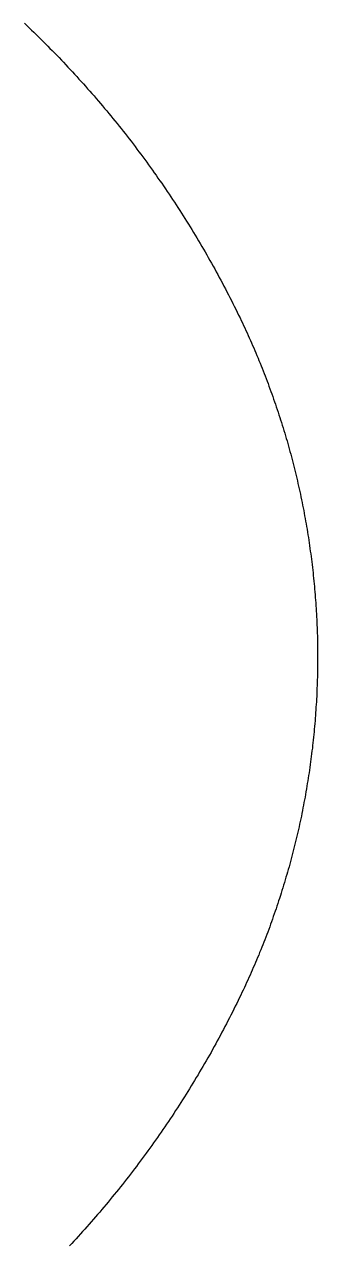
# Model space of a CAD drawing. Header units: millimetres. Extents: x 340 to 1003762, y 22 to 362022.
# Drawn here: x 421.3612 to 421.3917, y 89.9442 to 90.071 of the extents above; entities that cross this region are included whole.
import ezdxf
from ezdxf.xclip import XClip

# ---------------------------------------------------------------- set-up
doc = ezdxf.new("R2010")
doc.units = ezdxf.units.MM
doc.header["$XCLIPFRAME"] = 0
for name, color, linetype in [('LSBB_P_002 - PLANTA 1° NIVEL SALA DE VENTAS$0$A-Equipamiento acero inox', 8, 'Continuous'), ('LSBB_P_002 - PLANTA 1° NIVEL SALA DE VENTAS$0$A-TRAS-EQPM', 8, 'Continuous'), ('XREF', 7, 'Continuous')]:
    doc.layers.add(name, color=color, linetype=linetype)

# ---------------------------------------------------------------- blocks, each defined once
blk = doc.blocks.new('LSBB_P_002 - PLANTA 1° NIVEL SALA DE VENTAS$0$laminadora')
at = {"layer": 'LSBB_P_002 - PLANTA 1° NIVEL SALA DE VENTAS$0$A-TRAS-EQPM'}
for p, q in [((-175652.959, 30475.417), (-175652.983, 30475.393)), ((-175652.934, 30475.44), (-175652.959, 30475.417)), ((-175652.91, 30475.464), (-175652.934, 30475.44)), ((-175652.886, 30475.487), (-175652.91, 30475.464)), ((-175652.861, 30475.51), (-175652.886, 30475.487)), ((-175653.103, 30475.274), (-175653.126, 30475.25)), ((-175653.079, 30475.298), (-175653.103, 30475.274)), ((-175653.055, 30475.322), (-175653.079, 30475.298)), ((-175653.031, 30475.346), (-175653.055, 30475.322)), ((-175653.007, 30475.37), (-175653.031, 30475.346)), ((-175652.983, 30475.393), (-175653.007, 30475.37)), ((-175653.22, 30475.154), (-175653.244, 30475.129)), ((-175653.197, 30475.178), (-175653.22, 30475.154)), ((-175653.173, 30475.202), (-175653.197, 30475.178)), ((-175653.15, 30475.226), (-175653.173, 30475.202)), ((-175653.126, 30475.25), (-175653.15, 30475.226)), ((-175653.336, 30475.031), (-175653.359, 30475.006)), ((-175653.313, 30475.056), (-175653.336, 30475.031)), ((-175653.29, 30475.08), (-175653.313, 30475.056)), ((-175653.267, 30475.105), (-175653.29, 30475.08)), ((-175653.244, 30475.129), (-175653.267, 30475.105)), ((-175653.45, 30474.906), (-175653.473, 30474.881)), ((-175653.427, 30474.931), (-175653.45, 30474.906)), ((-175653.405, 30474.956), (-175653.427, 30474.931)), ((-175653.382, 30474.981), (-175653.405, 30474.956)), ((-175653.359, 30475.006), (-175653.382, 30474.981)), ((-175653.562, 30474.78), (-175653.584, 30474.755)), ((-175653.54, 30474.805), (-175653.562, 30474.78)), ((-175653.517, 30474.831), (-175653.54, 30474.805)), ((-175653.495, 30474.856), (-175653.517, 30474.831)), ((-175653.473, 30474.881), (-175653.495, 30474.856)), ((-175653.672, 30474.652), (-175653.693, 30474.626)), ((-175653.65, 30474.678), (-175653.672, 30474.652)), ((-175653.628, 30474.703), (-175653.65, 30474.678)), ((-175653.606, 30474.729), (-175653.628, 30474.703)), ((-175653.584, 30474.755), (-175653.606, 30474.729)), ((-175653.779, 30474.522), (-175653.801, 30474.496)), ((-175653.758, 30474.548), (-175653.779, 30474.522)), ((-175653.736, 30474.574), (-175653.758, 30474.548)), ((-175653.715, 30474.6), (-175653.736, 30474.574)), ((-175653.693, 30474.626), (-175653.715, 30474.6)), ((-175653.885, 30474.39), (-175653.906, 30474.364)), ((-175653.864, 30474.417), (-175653.885, 30474.39)), ((-175653.843, 30474.443), (-175653.864, 30474.417)), ((-175653.822, 30474.47), (-175653.843, 30474.443)), ((-175653.801, 30474.496), (-175653.822, 30474.47)), ((-175653.968, 30474.284), (-175653.988, 30474.257)), ((-175653.947, 30474.311), (-175653.968, 30474.284)), ((-175653.927, 30474.337), (-175653.947, 30474.311)), ((-175653.906, 30474.364), (-175653.927, 30474.337)), ((-175654.07, 30474.149), (-175654.09, 30474.122)), ((-175654.049, 30474.176), (-175654.07, 30474.149)), ((-175654.029, 30474.203), (-175654.049, 30474.176)), ((-175654.009, 30474.23), (-175654.029, 30474.203)), ((-175653.988, 30474.257), (-175654.009, 30474.23)), ((-175654.169, 30474.013), (-175654.189, 30473.986)), ((-175654.149, 30474.041), (-175654.169, 30474.013)), ((-175654.13, 30474.068), (-175654.149, 30474.041)), ((-175654.11, 30474.095), (-175654.13, 30474.068)), ((-175654.09, 30474.122), (-175654.11, 30474.095)), ((-175654.247, 30473.903), (-175654.266, 30473.875)), ((-175654.228, 30473.931), (-175654.247, 30473.903)), ((-175654.208, 30473.958), (-175654.228, 30473.931)), ((-175654.189, 30473.986), (-175654.208, 30473.958)), ((-175654.343, 30473.764), (-175654.362, 30473.736)), ((-175654.324, 30473.792), (-175654.343, 30473.764)), ((-175654.305, 30473.82), (-175654.324, 30473.792)), ((-175654.286, 30473.848), (-175654.305, 30473.82)), ((-175654.266, 30473.875), (-175654.286, 30473.848)), ((-175654.418, 30473.652), (-175654.436, 30473.623)), ((-175654.399, 30473.68), (-175654.418, 30473.652)), ((-175654.38, 30473.708), (-175654.399, 30473.68)), ((-175654.362, 30473.736), (-175654.38, 30473.708)), ((-175654.509, 30473.51), (-175654.527, 30473.481)), ((-175654.491, 30473.538), (-175654.509, 30473.51)), ((-175654.473, 30473.567), (-175654.491, 30473.538)), ((-175654.454, 30473.595), (-175654.473, 30473.567)), ((-175654.436, 30473.623), (-175654.454, 30473.595)), ((-175654.581, 30473.395), (-175654.598, 30473.367)), ((-175654.563, 30473.424), (-175654.581, 30473.395)), ((-175654.545, 30473.453), (-175654.563, 30473.424)), ((-175654.527, 30473.481), (-175654.545, 30473.453)), ((-175654.668, 30473.251), (-175654.685, 30473.222)), ((-175654.651, 30473.28), (-175654.668, 30473.251)), ((-175654.633, 30473.309), (-175654.651, 30473.28)), ((-175654.616, 30473.338), (-175654.633, 30473.309)), ((-175654.598, 30473.367), (-175654.616, 30473.338)), ((-175654.736, 30473.135), (-175654.753, 30473.105)), ((-175654.719, 30473.164), (-175654.736, 30473.135)), ((-175654.702, 30473.193), (-175654.719, 30473.164)), ((-175654.685, 30473.222), (-175654.702, 30473.193)), ((-175654.803, 30473.017), (-175654.819, 30472.988)), ((-175654.786, 30473.047), (-175654.803, 30473.017)), ((-175654.77, 30473.076), (-175654.786, 30473.047)), ((-175654.753, 30473.105), (-175654.77, 30473.076)), ((-175654.884, 30472.869), (-175654.9, 30472.84)), ((-175654.868, 30472.899), (-175654.884, 30472.869)), ((-175654.852, 30472.929), (-175654.868, 30472.899)), ((-175654.836, 30472.958), (-175654.852, 30472.929)), ((-175654.819, 30472.988), (-175654.836, 30472.958)), ((-175654.947, 30472.75), (-175654.963, 30472.72)), ((-175654.932, 30472.78), (-175654.947, 30472.75)), ((-175654.916, 30472.81), (-175654.932, 30472.78)), ((-175654.9, 30472.84), (-175654.916, 30472.81)), ((-175655.009, 30472.63), (-175655.024, 30472.6)), ((-175654.994, 30472.66), (-175655.009, 30472.63)), ((-175654.979, 30472.69), (-175654.994, 30472.66)), ((-175654.963, 30472.72), (-175654.979, 30472.69)), ((-175655.069, 30472.509), (-175655.084, 30472.479)), ((-175655.054, 30472.54), (-175655.069, 30472.509)), ((-175655.039, 30472.57), (-175655.054, 30472.54)), ((-175655.024, 30472.6), (-175655.039, 30472.57)), ((-175655.136, 30472.371), (-175655.148, 30472.345)), ((-175655.124, 30472.397), (-175655.136, 30472.371)), ((-175655.111, 30472.423), (-175655.124, 30472.397)), ((-175655.099, 30472.449), (-175655.111, 30472.423)), ((-175655.084, 30472.479), (-175655.099, 30472.449)), ((-175655.195, 30472.242), (-175655.207, 30472.216)), ((-175655.183, 30472.268), (-175655.195, 30472.242)), ((-175655.172, 30472.294), (-175655.183, 30472.268)), ((-175655.16, 30472.32), (-175655.172, 30472.294)), ((-175655.148, 30472.345), (-175655.16, 30472.32)), ((-175655.252, 30472.111), (-175655.263, 30472.085)), ((-175655.241, 30472.137), (-175655.252, 30472.111)), ((-175655.23, 30472.163), (-175655.241, 30472.137)), ((-175655.218, 30472.189), (-175655.23, 30472.163)), ((-175655.207, 30472.216), (-175655.218, 30472.189)), ((-175655.307, 30471.979), (-175655.318, 30471.953)), ((-175655.296, 30472.006), (-175655.307, 30471.979)), ((-175655.286, 30472.032), (-175655.296, 30472.006)), ((-175655.275, 30472.058), (-175655.286, 30472.032)), ((-175655.263, 30472.085), (-175655.275, 30472.058)), ((-175655.349, 30471.873), (-175655.36, 30471.847)), ((-175655.339, 30471.9), (-175655.349, 30471.873)), ((-175655.329, 30471.926), (-175655.339, 30471.9)), ((-175655.318, 30471.953), (-175655.329, 30471.926)), ((-175655.4, 30471.74), (-175655.41, 30471.713)), ((-175655.39, 30471.767), (-175655.4, 30471.74)), ((-175655.38, 30471.793), (-175655.39, 30471.767)), ((-175655.37, 30471.82), (-175655.38, 30471.793)), ((-175655.36, 30471.847), (-175655.37, 30471.82)), ((-175655.448, 30471.606), (-175655.458, 30471.579)), ((-175655.439, 30471.633), (-175655.448, 30471.606)), ((-175655.429, 30471.659), (-175655.439, 30471.633)), ((-175655.42, 30471.686), (-175655.429, 30471.659)), ((-175655.41, 30471.713), (-175655.42, 30471.686)), ((-175655.494, 30471.471), (-175655.503, 30471.443)), ((-175655.485, 30471.498), (-175655.494, 30471.471)), ((-175655.476, 30471.525), (-175655.485, 30471.498)), ((-175655.467, 30471.552), (-175655.476, 30471.525)), ((-175655.458, 30471.579), (-175655.467, 30471.552)), ((-175655.529, 30471.362), (-175655.538, 30471.335)), ((-175655.521, 30471.389), (-175655.529, 30471.362)), ((-175655.512, 30471.416), (-175655.521, 30471.389)), ((-175655.503, 30471.443), (-175655.512, 30471.416)), ((-175655.571, 30471.225), (-175655.579, 30471.198)), ((-175655.563, 30471.253), (-175655.571, 30471.225)), ((-175655.555, 30471.28), (-175655.563, 30471.253)), ((-175655.546, 30471.307), (-175655.555, 30471.28)), ((-175655.538, 30471.335), (-175655.546, 30471.307)), ((-175655.61, 30471.088), (-175655.618, 30471.061)), ((-175655.603, 30471.116), (-175655.61, 30471.088)), ((-175655.595, 30471.143), (-175655.603, 30471.116)), ((-175655.587, 30471.171), (-175655.595, 30471.143)), ((-175655.579, 30471.198), (-175655.587, 30471.171)), ((-175655.64, 30470.978), (-175655.647, 30470.95)), ((-175655.633, 30471.006), (-175655.64, 30470.978)), ((-175655.625, 30471.033), (-175655.633, 30471.006)), ((-175655.618, 30471.061), (-175655.625, 30471.033)), ((-175655.675, 30470.84), (-175655.682, 30470.812)), ((-175655.668, 30470.867), (-175655.675, 30470.84)), ((-175655.661, 30470.895), (-175655.668, 30470.867)), ((-175655.654, 30470.923), (-175655.661, 30470.895)), ((-175655.647, 30470.95), (-175655.654, 30470.923)), ((-175655.701, 30470.729), (-175655.707, 30470.701)), ((-175655.695, 30470.756), (-175655.701, 30470.729)), ((-175655.688, 30470.784), (-175655.695, 30470.756)), ((-175655.682, 30470.812), (-175655.688, 30470.784)), ((-175655.732, 30470.589), (-175655.738, 30470.561)), ((-175655.726, 30470.617), (-175655.732, 30470.589)), ((-175655.72, 30470.645), (-175655.726, 30470.617)), ((-175655.714, 30470.673), (-175655.72, 30470.645)), ((-175655.707, 30470.701), (-175655.714, 30470.673)), ((-175655.754, 30470.477), (-175655.76, 30470.449)), ((-175655.749, 30470.505), (-175655.754, 30470.477)), ((-175655.743, 30470.533), (-175655.749, 30470.505)), ((-175655.738, 30470.561), (-175655.743, 30470.533)), ((-175655.78, 30470.337), (-175655.785, 30470.309)), ((-175655.775, 30470.365), (-175655.78, 30470.337)), ((-175655.77, 30470.393), (-175655.775, 30470.365)), ((-175655.765, 30470.421), (-175655.77, 30470.393)), ((-175655.76, 30470.449), (-175655.765, 30470.421)), ((-175655.8, 30470.225), (-175655.804, 30470.196)), ((-175655.795, 30470.253), (-175655.8, 30470.225)), ((-175655.79, 30470.281), (-175655.795, 30470.253)), ((-175655.785, 30470.309), (-175655.79, 30470.281)), ((-175655.821, 30470.084), (-175655.825, 30470.055)), ((-175655.817, 30470.112), (-175655.821, 30470.084)), ((-175655.813, 30470.14), (-175655.817, 30470.112)), ((-175655.809, 30470.168), (-175655.813, 30470.14)), ((-175655.804, 30470.196), (-175655.809, 30470.168)), ((-175655.837, 30469.971), (-175655.84, 30469.942)), ((-175655.833, 30469.999), (-175655.837, 30469.971)), ((-175655.829, 30470.027), (-175655.833, 30469.999)), ((-175655.825, 30470.055), (-175655.829, 30470.027)), ((-175655.854, 30469.829), (-175655.857, 30469.801)), ((-175655.851, 30469.857), (-175655.854, 30469.829)), ((-175655.847, 30469.886), (-175655.851, 30469.857)), ((-175655.844, 30469.914), (-175655.847, 30469.886)), ((-175655.84, 30469.942), (-175655.844, 30469.914)), ((-175655.866, 30469.715), (-175655.869, 30469.687)), ((-175655.863, 30469.744), (-175655.866, 30469.715)), ((-175655.86, 30469.772), (-175655.863, 30469.744)), ((-175655.857, 30469.801), (-175655.86, 30469.772)), ((-175655.879, 30469.573), (-175655.881, 30469.545)), ((-175655.876, 30469.602), (-175655.879, 30469.573)), ((-175655.874, 30469.63), (-175655.876, 30469.602)), ((-175655.871, 30469.659), (-175655.874, 30469.63)), ((-175655.869, 30469.687), (-175655.871, 30469.659)), ((-175655.887, 30469.459), (-175655.889, 30469.431)), ((-175655.885, 30469.488), (-175655.887, 30469.459)), ((-175655.883, 30469.516), (-175655.885, 30469.488)), ((-175655.881, 30469.545), (-175655.883, 30469.516)), ((-175655.895, 30469.317), (-175655.896, 30469.288)), ((-175655.894, 30469.345), (-175655.895, 30469.317)), ((-175655.892, 30469.374), (-175655.894, 30469.345)), ((-175655.89, 30469.402), (-175655.892, 30469.374)), ((-175655.889, 30469.431), (-175655.89, 30469.402)), ((-175655.9, 30469.203), (-175655.901, 30469.174)), ((-175655.899, 30469.231), (-175655.9, 30469.203)), ((-175655.898, 30469.26), (-175655.899, 30469.231)), ((-175655.896, 30469.288), (-175655.898, 30469.26)), ((-175655.903, 30469.06), (-175655.904, 30469.032)), ((-175655.902, 30469.117), (-175655.903, 30469.089)), ((-175655.903, 30469.089), (-175655.903, 30469.06)), ((-175655.901, 30469.174), (-175655.902, 30469.146)), ((-175655.902, 30469.146), (-175655.902, 30469.117)), ((-175655.904, 30468.975), (-175655.905, 30468.946)), ((-175655.905, 30468.946), (-175655.905, 30468.918)), ((-175655.904, 30469.032), (-175655.904, 30469.003)), ((-175655.904, 30469.003), (-175655.904, 30468.975)), ((-175655.905, 30468.918), (-175655.905, 30468.889)), ((-175655.905, 30468.889), (-175655.904, 30468.861)), ((-175655.904, 30468.861), (-175655.904, 30468.832)), ((-175655.904, 30468.832), (-175655.904, 30468.804)), ((-175655.904, 30468.804), (-175655.903, 30468.775)), ((-175655.903, 30468.775), (-175655.903, 30468.746)), ((-175655.903, 30468.746), (-175655.902, 30468.718)), ((-175655.902, 30468.718), (-175655.901, 30468.689)), ((-175655.901, 30468.689), (-175655.9, 30468.661)), ((-175655.9, 30468.661), (-175655.899, 30468.632)), ((-175655.899, 30468.632), (-175655.898, 30468.604)), ((-175655.898, 30468.604), (-175655.897, 30468.575)), ((-175655.897, 30468.575), (-175655.896, 30468.547)), ((-175655.896, 30468.547), (-175655.895, 30468.518)), ((-175655.895, 30468.518), (-175655.893, 30468.49)), ((-175655.893, 30468.49), (-175655.892, 30468.461)), ((-175655.892, 30468.461), (-175655.89, 30468.433)), ((-175655.89, 30468.433), (-175655.888, 30468.404)), ((-175655.888, 30468.404), (-175655.886, 30468.376)), ((-175655.886, 30468.376), (-175655.884, 30468.347)), ((-175655.884, 30468.347), (-175655.882, 30468.319)), ((-175655.882, 30468.319), (-175655.88, 30468.291)), ((-175655.88, 30468.291), (-175655.878, 30468.262)), ((-175655.878, 30468.262), (-175655.875, 30468.234)), ((-175655.875, 30468.234), (-175655.873, 30468.205)), ((-175655.873, 30468.205), (-175655.87, 30468.177)), ((-175655.87, 30468.177), (-175655.868, 30468.148)), ((-175655.868, 30468.148), (-175655.865, 30468.12)), ((-175655.865, 30468.12), (-175655.862, 30468.092)), ((-175655.862, 30468.092), (-175655.859, 30468.063)), ((-175655.859, 30468.063), (-175655.856, 30468.035)), ((-175655.856, 30468.035), (-175655.853, 30468.006)), ((-175655.853, 30468.006), (-175655.85, 30467.978)), ((-175655.85, 30467.978), (-175655.846, 30467.95)), ((-175655.846, 30467.95), (-175655.843, 30467.921)), ((-175655.843, 30467.921), (-175655.839, 30467.893)), ((-175655.839, 30467.893), (-175655.835, 30467.865)), ((-175655.835, 30467.865), (-175655.832, 30467.837)), ((-175655.832, 30467.837), (-175655.828, 30467.808)), ((-175655.828, 30467.808), (-175655.824, 30467.78)), ((-175655.824, 30467.78), (-175655.82, 30467.752)), ((-175655.82, 30467.752), (-175655.816, 30467.724)), ((-175655.816, 30467.724), (-175655.811, 30467.695)), ((-175655.811, 30467.695), (-175655.807, 30467.667)), ((-175655.807, 30467.667), (-175655.803, 30467.639)), ((-175655.803, 30467.639), (-175655.798, 30467.611)), ((-175655.798, 30467.611), (-175655.793, 30467.583)), ((-175655.793, 30467.583), (-175655.789, 30467.555)), ((-175655.789, 30467.555), (-175655.784, 30467.526)), ((-175655.784, 30467.526), (-175655.779, 30467.498)), ((-175655.779, 30467.498), (-175655.774, 30467.47)), ((-175655.774, 30467.47), (-175655.769, 30467.442)), ((-175655.769, 30467.442), (-175655.763, 30467.414)), ((-175655.763, 30467.414), (-175655.758, 30467.386)), ((-175655.758, 30467.386), (-175655.752, 30467.358)), ((-175655.752, 30467.358), (-175655.747, 30467.33)), ((-175655.747, 30467.33), (-175655.741, 30467.302)), ((-175655.741, 30467.302), (-175655.736, 30467.274)), ((-175655.736, 30467.274), (-175655.73, 30467.246)), ((-175655.73, 30467.246), (-175655.724, 30467.218)), ((-175655.724, 30467.218), (-175655.718, 30467.19)), ((-175655.718, 30467.19), (-175655.712, 30467.163)), ((-175655.712, 30467.163), (-175655.705, 30467.135)), ((-175655.705, 30467.135), (-175655.699, 30467.107)), ((-175655.699, 30467.107), (-175655.693, 30467.079)), ((-175655.693, 30467.079), (-175655.686, 30467.051)), ((-175655.686, 30467.051), (-175655.679, 30467.024)), ((-175655.679, 30467.024), (-175655.673, 30466.996)), ((-175655.673, 30466.996), (-175655.666, 30466.968)), ((-175655.666, 30466.968), (-175655.659, 30466.94)), ((-175655.659, 30466.94), (-175655.652, 30466.913)), ((-175655.652, 30466.913), (-175655.645, 30466.885)), ((-175655.645, 30466.885), (-175655.638, 30466.858)), ((-175655.638, 30466.858), (-175655.63, 30466.83)), ((-175655.63, 30466.83), (-175655.623, 30466.802)), ((-175655.623, 30466.802), (-175655.615, 30466.775)), ((-175655.615, 30466.775), (-175655.608, 30466.747)), ((-175655.608, 30466.747), (-175655.6, 30466.72)), ((-175655.6, 30466.72), (-175655.592, 30466.692)), ((-175655.592, 30466.692), (-175655.584, 30466.665)), ((-175655.584, 30466.665), (-175655.576, 30466.638)), ((-175655.576, 30466.638), (-175655.568, 30466.61)), ((-175655.568, 30466.61), (-175655.56, 30466.583)), ((-175655.56, 30466.583), (-175655.552, 30466.556)), ((-175655.552, 30466.556), (-175655.544, 30466.528)), ((-175655.544, 30466.528), (-175655.535, 30466.501)), ((-175655.535, 30466.501), (-175655.526, 30466.474)), ((-175655.526, 30466.474), (-175655.518, 30466.447)), ((-175655.518, 30466.447), (-175655.509, 30466.419)), ((-175655.509, 30466.419), (-175655.5, 30466.392)), ((-175655.5, 30466.392), (-175655.491, 30466.365)), ((-175655.491, 30466.365), (-175655.482, 30466.338)), ((-175655.482, 30466.338), (-175655.473, 30466.311)), ((-175655.473, 30466.311), (-175655.464, 30466.284)), ((-175655.464, 30466.284), (-175655.455, 30466.257)), ((-175655.455, 30466.257), (-175655.445, 30466.23)), ((-175655.445, 30466.23), (-175655.436, 30466.203)), ((-175655.436, 30466.203), (-175655.426, 30466.176)), ((-175655.426, 30466.176), (-175655.416, 30466.15)), ((-175655.416, 30466.15), (-175655.407, 30466.123)), ((-175655.407, 30466.123), (-175655.397, 30466.096)), ((-175655.397, 30466.096), (-175655.387, 30466.069)), ((-175655.387, 30466.069), (-175655.377, 30466.043)), ((-175655.377, 30466.043), (-175655.366, 30466.016)), ((-175655.366, 30466.016), (-175655.356, 30465.989)), ((-175655.356, 30465.989), (-175655.346, 30465.963)), ((-175655.346, 30465.963), (-175655.335, 30465.936)), ((-175655.335, 30465.936), (-175655.325, 30465.91)), ((-175655.325, 30465.91), (-175655.314, 30465.883)), ((-175655.314, 30465.883), (-175655.303, 30465.857)), ((-175655.303, 30465.857), (-175655.293, 30465.83)), ((-175655.293, 30465.83), (-175655.282, 30465.804)), ((-175655.282, 30465.804), (-175655.271, 30465.778)), ((-175655.271, 30465.778), (-175655.26, 30465.751)), ((-175655.26, 30465.751), (-175655.248, 30465.725)), ((-175655.248, 30465.725), (-175655.237, 30465.699)), ((-175655.237, 30465.699), (-175655.226, 30465.673)), ((-175655.226, 30465.673), (-175655.214, 30465.647)), ((-175655.214, 30465.647), (-175655.203, 30465.621)), ((-175655.203, 30465.621), (-175655.191, 30465.595)), ((-175655.191, 30465.595), (-175655.179, 30465.568)), ((-175655.179, 30465.568), (-175655.167, 30465.543)), ((-175655.167, 30465.543), (-175655.156, 30465.517)), ((-175655.156, 30465.517), (-175655.144, 30465.491)), ((-175655.144, 30465.491), (-175655.131, 30465.465)), ((-175655.131, 30465.465), (-175655.119, 30465.439)), ((-175655.119, 30465.439), (-175655.107, 30465.413)), ((-175655.107, 30465.413), (-175655.095, 30465.388)), ((-175655.095, 30465.388), (-175655.08, 30465.357)), ((-175655.08, 30465.357), (-175655.065, 30465.327)), ((-175655.065, 30465.327), (-175655.05, 30465.297)), ((-175655.05, 30465.297), (-175655.035, 30465.267)), ((-175655.035, 30465.267), (-175655.02, 30465.236)), ((-175655.02, 30465.236), (-175655.005, 30465.206)), ((-175655.005, 30465.206), (-175654.989, 30465.176)), ((-175654.989, 30465.176), (-175654.974, 30465.146)), ((-175654.974, 30465.146), (-175654.958, 30465.116)), ((-175654.958, 30465.116), (-175654.943, 30465.086)), ((-175654.943, 30465.086), (-175654.927, 30465.056)), ((-175654.927, 30465.056), (-175654.911, 30465.027)), ((-175654.911, 30465.027), (-175654.895, 30464.997)), ((-175654.895, 30464.997), (-175654.879, 30464.967)), ((-175654.879, 30464.967), (-175654.863, 30464.937)), ((-175654.863, 30464.937), (-175654.847, 30464.908)), ((-175654.847, 30464.908), (-175654.831, 30464.878)), ((-175654.831, 30464.878), (-175654.814, 30464.849)), ((-175654.814, 30464.849), (-175654.798, 30464.819)), ((-175654.798, 30464.819), (-175654.781, 30464.79)), ((-175654.781, 30464.79), (-175654.765, 30464.761)), ((-175654.765, 30464.761), (-175654.748, 30464.731)), ((-175654.748, 30464.731), (-175654.731, 30464.702)), ((-175654.731, 30464.702), (-175654.714, 30464.673)), ((-175654.714, 30464.673), (-175654.697, 30464.644)), ((-175654.697, 30464.644), (-175654.68, 30464.615)), ((-175654.68, 30464.615), (-175654.663, 30464.586)), ((-175654.663, 30464.586), (-175654.645, 30464.557)), ((-175654.645, 30464.557), (-175654.628, 30464.528)), ((-175654.628, 30464.528), (-175654.61, 30464.499)), ((-175654.61, 30464.499), (-175654.593, 30464.47)), ((-175654.593, 30464.47), (-175654.575, 30464.441)), ((-175654.575, 30464.441), (-175654.557, 30464.413)), ((-175654.557, 30464.413), (-175654.539, 30464.384)), ((-175654.539, 30464.384), (-175654.522, 30464.356)), ((-175654.522, 30464.356), (-175654.503, 30464.327)), ((-175654.503, 30464.327), (-175654.485, 30464.299)), ((-175654.485, 30464.299), (-175654.467, 30464.27)), ((-175654.467, 30464.27), (-175654.449, 30464.242)), ((-175654.449, 30464.242), (-175654.43, 30464.214)), ((-175654.43, 30464.214), (-175654.412, 30464.185)), ((-175654.412, 30464.185), (-175654.393, 30464.157)), ((-175654.393, 30464.157), (-175654.374, 30464.129)), ((-175654.374, 30464.129), (-175654.356, 30464.101)), ((-175654.356, 30464.101), (-175654.337, 30464.073)), ((-175654.337, 30464.073), (-175654.318, 30464.045)), ((-175654.318, 30464.045), (-175654.299, 30464.017)), ((-175654.299, 30464.017), (-175654.28, 30463.99)), ((-175654.28, 30463.99), (-175654.26, 30463.962)), ((-175654.26, 30463.962), (-175654.241, 30463.934)), ((-175654.241, 30463.934), (-175654.222, 30463.907)), ((-175654.222, 30463.907), (-175654.202, 30463.879)), ((-175654.202, 30463.879), (-175654.183, 30463.852)), ((-175654.183, 30463.852), (-175654.163, 30463.824)), ((-175654.163, 30463.824), (-175654.143, 30463.797)), ((-175654.143, 30463.797), (-175654.123, 30463.77)), ((-175654.123, 30463.77), (-175654.103, 30463.742)), ((-175654.103, 30463.742), (-175654.083, 30463.715)), ((-175654.083, 30463.715), (-175654.063, 30463.688)), ((-175654.063, 30463.688), (-175654.043, 30463.661)), ((-175654.043, 30463.661), (-175654.023, 30463.634)), ((-175654.023, 30463.634), (-175654.002, 30463.607)), ((-175654.002, 30463.607), (-175653.982, 30463.58)), ((-175653.982, 30463.58), (-175653.961, 30463.554)), ((-175653.961, 30463.554), (-175653.941, 30463.527)), ((-175653.941, 30463.527), (-175653.92, 30463.5)), ((-175653.92, 30463.5), (-175653.899, 30463.474)), ((-175653.899, 30463.474), (-175653.878, 30463.447)), ((-175653.878, 30463.447), (-175653.857, 30463.421)), ((-175653.857, 30463.421), (-175653.836, 30463.395)), ((-175653.836, 30463.395), (-175653.815, 30463.368)), ((-175653.815, 30463.368), (-175653.794, 30463.342)), ((-175653.794, 30463.342), (-175653.772, 30463.316)), ((-175653.772, 30463.316), (-175653.751, 30463.29)), ((-175653.751, 30463.29), (-175653.73, 30463.264)), ((-175653.73, 30463.264), (-175653.708, 30463.238)), ((-175653.708, 30463.238), (-175653.686, 30463.212)), ((-175653.686, 30463.212), (-175653.665, 30463.186)), ((-175653.665, 30463.186), (-175653.643, 30463.16)), ((-175653.643, 30463.16), (-175653.621, 30463.135)), ((-175653.621, 30463.135), (-175653.599, 30463.109)), ((-175653.599, 30463.109), (-175653.577, 30463.084)), ((-175653.577, 30463.084), (-175653.555, 30463.058)), ((-175653.555, 30463.058), (-175653.532, 30463.033)), ((-175653.532, 30463.033), (-175653.51, 30463.007)), ((-175653.51, 30463.007), (-175653.488, 30462.982)), ((-175653.488, 30462.982), (-175653.465, 30462.957)), ((-175653.465, 30462.957), (-175653.443, 30462.932)), ((-175653.443, 30462.932), (-175653.42, 30462.907)), ((-175653.42, 30462.907), (-175653.397, 30462.882)), ((-175653.397, 30462.882), (-175653.374, 30462.857)), ((-175653.374, 30462.857), (-175653.352, 30462.832)), ((-175653.352, 30462.832), (-175653.329, 30462.807))]:
    blk.add_line(p, q, dxfattribs=at)
blk = doc.blocks.new('LSBB_P_002 - PLANTA 1° NIVEL SALA DE VENTAS', base_point=(223.56961, 14.22023))
at = {"layer": 'LSBB_P_002 - PLANTA 1° NIVEL SALA DE VENTAS$0$A-Equipamiento acero inox', "xscale": -0.010000000000578, "yscale": 0.010000000000578, "zscale": 0.010000000000578}
blk.add_blockref('LSBB_P_002 - PLANTA 1° NIVEL SALA DE VENTAS$0$laminadora', (-919.87874, 0.1361), dxfattribs=at)

msp = doc.modelspace()

# ---------------------------------------------------------------- block references
at = {"layer": 'XREF'}
ref = msp.add_blockref('LSBB_P_002 - PLANTA 1° NIVEL SALA DE VENTAS', (-191.71902, -200.59983), dxfattribs=at)
XClip(ref).set_block_clipping_path([(755.454857474, 236.6800249606), (887.3150098981, 333.6713636781)])

doc.saveas('drawing.dxf')
